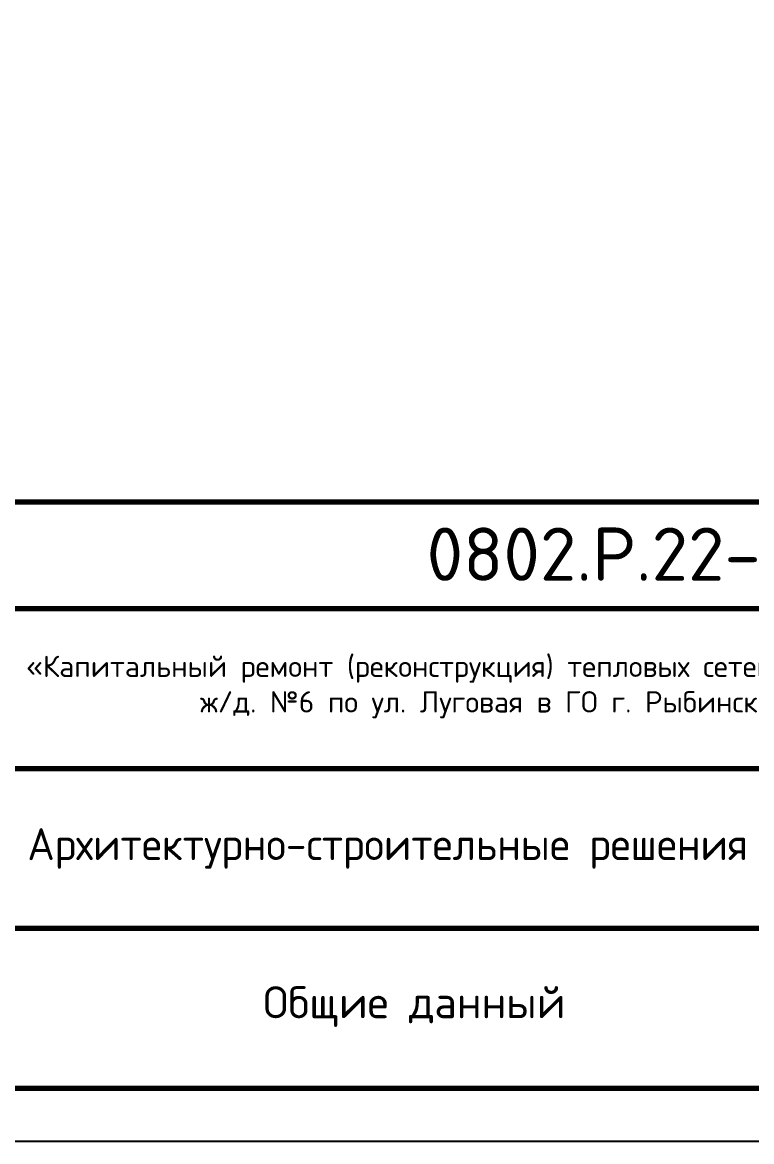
# Model space of a CAD drawing. Header units: millimetres. Extents: x 1601 to 14530, y 1157 to 3820.
# Drawn here: x 6885.4 to 6953.8, y 2825.6 to 2930.6 of the extents above; entities that cross this region are included whole.
import ezdxf

# ---------------------------------------------------------------- set-up
doc = ezdxf.new("R2010")
doc.units = ezdxf.units.MM
doc.layers.add('Размерный', color=4, linetype='Continuous', lineweight=30)
doc.styles.add('-ISOCPEUR-', font='isocpeur.TTF')
doc.styles.add('GOST', font='GOST Common.ttf')

msp = doc.modelspace()

# ---------------------------------------------------------------- linework, layer by layer
msp.add_line((7191.0803, 2825.5891), (6761.5147, 2825.5891))
msp.add_lwpolyline([(6589.6472, 3122.5891), (7009.6472, 3122.5891), (7009.6472, 2825.5891), (6589.6472, 2825.5891)], close=True)
at = {"const_width": 0.5}
msp.add_lwpolyline([(6609.6472, 3117.5891), (7004.6472, 3117.5891), (7004.6472, 2830.5891), (6609.6472, 2830.5891)], close=True, dxfattribs=at)
for points in [[(6819.6472, 2830.5891), (6819.6472, 2885.5891), (7004.6472, 2885.5891)], [(6884.6472, 2875.5891), (7004.6472, 2875.5891)], [(6819.6472, 2860.5891), (7004.6472, 2860.5891)], [(6884.6472, 2845.5891), (7004.6472, 2845.5891)]]:
    msp.add_lwpolyline(points, dxfattribs=at)

# ---------------------------------------------------------------- texts
at = {"attachment_point": 5}
for s, insert, char_height, width, style in [('\\pi2.57236;{\\C7;«Капитальный ремонт (реконструкция) тепловых сетей от ТК-8013 по ул. Куйбышева,д.7 до ж/д. №6 по ул. Луговая в ГО г. Рыбинск Ярославской области».}', (6942.939, 2868.2401), 2, 124.311169, '-ISOCPEUR-'), ('Архитектурно-строительные решения', (6919.6472, 2853.0891), 3, 70, 'GOST')]:
    msp.add_mtext(s, dxfattribs=dict(at, insert=insert, char_height=char_height, width=width, style=style))
at = {"insert": (6891.0599, 2840.1627), "char_height": 3, "attachment_point": 1, "style": '-ISOCPEUR-'}
msp.add_mtext_dynamic_manual_height_columns('\\pi16.91423;Общие данный', width=59.928461, gutter_width=12.5, heights=[3.2503], dxfattribs=at)
at = {"layer": 'Размерный', "color": 7, "lineweight": 30, "insert": (6847.0476, 2883.1993), "char_height": 5, "width": 185, "attachment_point": 1, "style": '-ISOCPEUR-'}
msp.add_mtext('\\pi66.25,l10;0802.Р.22-АС.1', dxfattribs=at)

doc.saveas('drawing.dxf')
